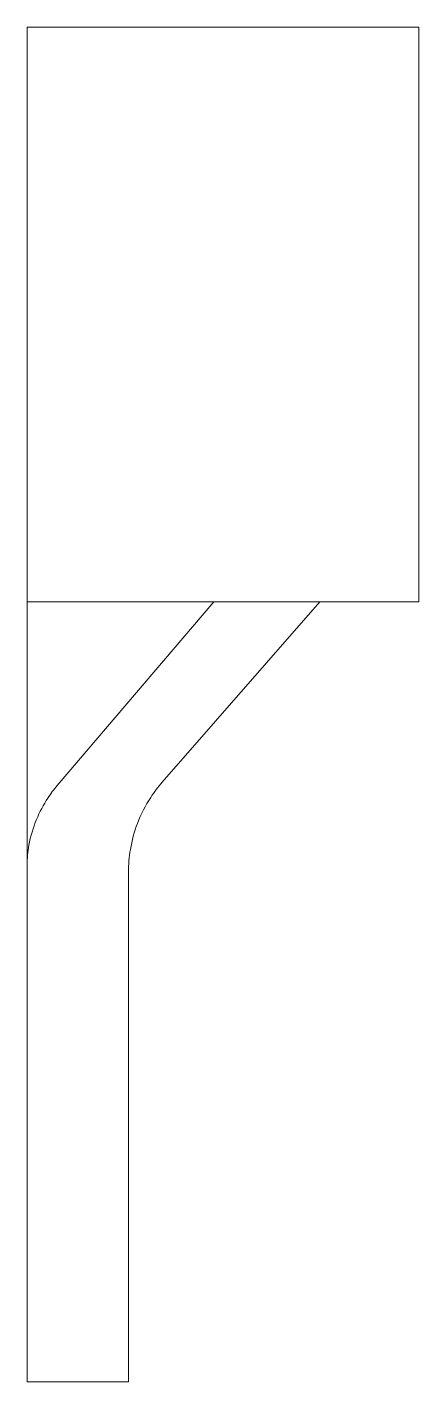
# Model space of a CAD drawing. Header units: millimetres. Extents: x 0 to 28.6, y 0 to 99.
import ezdxf

# ---------------------------------------------------------------- set-up
doc = ezdxf.new("R2010")
doc.units = ezdxf.units.MM
doc.layers.add('Visible (ISO)', color=7, linetype='Continuous', lineweight=13)

# ---------------------------------------------------------------- blocks, each defined once
blk = doc.blocks.new('Cos 240-2')
at = {"layer": 'Visible (ISO)'}
for p, q in [((93.344, 157.107), (121.944, 157.107)), ((93.344, 115.107), (93.344, 157.107)), ((121.944, 115.107), (121.944, 157.107)), ((106.973, 115.107), (93.344, 115.107)), ((93.344, 99.107), (93.344, 115.107)), ((106.973, 115.107), (95.54, 101.685)), ((114.711, 115.107), (103.211, 101.933)), ((114.287, 115.107), (106.973, 115.107)), ((114.711, 115.107), (114.287, 115.107)), ((121.944, 115.107), (114.711, 115.107)), ((93.344, 95.862), (93.344, 68.107)), ((100.744, 68.107), (100.744, 95.356)), ((93.344, 58.107), (93.344, 68.107)), ((100.744, 68.107), (100.744, 58.107)), ((93.344, 58.107), (100.744, 58.107))]:
    blk.add_line(p, q, dxfattribs=at)
blk.add_arc((110.744, 95.356), 10, 170.42872, 180, dxfattribs=at)
for points in [[(94.858, 100.769), (95.065, 101.088), (95.293, 101.394), (95.54, 101.685)], [(103.211, 101.933), (102.901, 101.577), (102.618, 101.203), (102.364, 100.812)], [(93.344, 95.862), (93.344, 96.354), (93.388, 96.846), (93.475, 97.33)]]:
    blk.add_open_spline(points, degree=3, dxfattribs=at)
for points, knots in [([(93.475, 97.33), (93.59, 97.974), (93.779, 98.601), (94.258, 99.753), (94.539, 100.279), (94.858, 100.769)], [0, 0, 0, 0, 0.1964979, 0.1964979, 0.3795323, 0.3795323, 0.3795323, 0.3795323]), ([(100.884, 97.019), (100.994, 97.672), (101.167, 98.306), (101.658, 99.596), (101.985, 100.231), (102.364, 100.812)], [0, 0, 0, 0, 0.1985778, 0.1985778, 0.4215712, 0.4215712, 0.4215712, 0.4215712]), ([(93.344, 99.107), (93.344, 99.102), (93.344, 99.03), (93.344, 98.754), (93.344, 98.544), (93.344, 98.278), (93.344, 98.013), (93.344, 97.69), (93.344, 97.003), (93.344, 96.642), (93.344, 96.312), (93.344, 96.154), (93.344, 96.003), (93.344, 95.862)], [0, 0, 0, 0, 0.436692, 0.436692, 0.890037, 0.890037, 0.890037, 1.343382, 1.343382, 1.796727, 1.796727, 1.796727, 2.01367, 2.01367, 2.01367, 2.01367]), ([(93.344, 95.862), (93.344, 95.862), (93.344, 95.862), (93.344, 95.863), (93.344, 95.863), (93.344, 95.863), (93.344, 95.864), (93.344, 95.869), (93.344, 95.873), (93.344, 95.927), (93.344, 95.978), (93.344, 96.098), (93.344, 96.169), (93.344, 96.434), (93.344, 96.638), (93.344, 98.045), (93.344, 99.089), (93.344, 99.107)], [0, 0, 0, 0, 0.000151, 0.000151, 0.000452, 0.000452, 0.001054, 0.001054, 0.008136, 0.008136, 0.083675, 0.083675, 0.184395, 0.184395, 0.452982, 0.452982, 2.010652, 2.010652, 2.010652, 2.010652])]:
    blk.add_open_spline(points, degree=3, knots=knots, dxfattribs=at)

msp = doc.modelspace()

# ---------------------------------------------------------------- block references
msp.add_blockref('Cos 240-2', (-93.344, -58.107))

doc.saveas('drawing.dxf')
